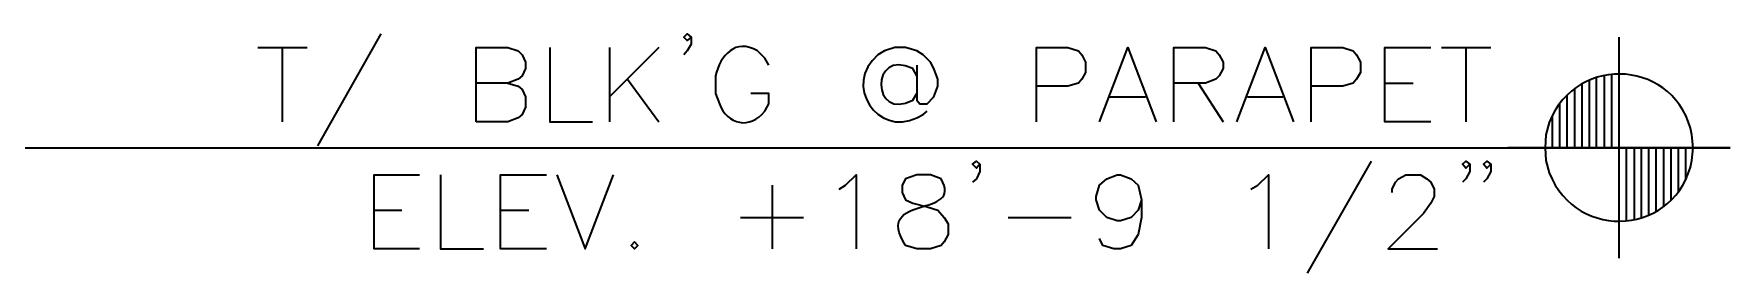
# Model space of a CAD drawing. Header units: inches. Extents: x 5 to 516, y -193 to 129.
# Drawn here: x 110.469 to 113.336, y -171.317 to -170.911 of the extents above; entities that cross this region are included whole.
import ezdxf

# ---------------------------------------------------------------- set-up
doc = ezdxf.new("R2010")
doc.units = ezdxf.units.IN
doc.header["$MEASUREMENT"] = 0
doc.layers.add('PDF8_Geometry', color=7, linetype='Continuous')

msp = doc.modelspace()

# ---------------------------------------------------------------- linework, layer by layer
at = {"layer": 'PDF8_Geometry', "lineweight": 35}
for points in [[(111.0555177, -170.9113371), (110.948851, -171.1013371)], [(111.5799623, -170.9168936), (111.5732957, -170.9224491), (111.5677401, -170.9168936), (111.5732957, -170.911338), (111.5799623, -170.9168936), (111.5799623, -170.9291158), (111.5732957, -170.9402269), (111.5677401, -170.9468936)], [(113.1477403, -170.9168936), (113.1477403, -171.291338)], [(110.8477399, -170.9346706), (110.9310732, -170.9346706)], [(110.888851, -170.9346706), (110.888851, -171.0602262)], [(111.2166291, -171.0602267), (111.2166291, -170.9346712), (111.2699624, -170.9346712), (111.2877402, -170.9402267), (111.2944068, -170.9468934), (111.2999624, -170.9591156), (111.2999624, -170.9702267), (111.2944068, -170.9824489), (111.2877402, -170.9880045), (111.2699624, -170.9946712), (111.2166291, -170.9946712)], [(111.341073, -170.9346706), (111.341073, -171.0602262), (111.4132952, -171.0602262)], [(111.4421845, -170.9346706), (111.4421845, -171.0602262)], [(111.5255178, -170.9346706), (111.4421845, -171.018004)], [(111.7110738, -170.9646705), (111.7044071, -170.9524483), (111.6921849, -170.9402261)], [(111.9610738, -170.9646705), (111.9610738, -171.0235594), (111.9666293, -171.0302261), (111.9788516, -171.0302261), (111.9899627, -171.0180039), (111.9966293, -171.0002261), (111.9966293, -170.9880039), (111.9899627, -170.9702261), (111.9844071, -170.959115), (111.9721849, -170.9468928), (111.9610738, -170.9402261), (111.9421849, -170.9346705), (111.9244071, -170.9346705), (111.9066293, -170.9402261), (111.8955182, -170.9468928)], [(112.1632957, -171.0602267), (112.1632957, -170.9346712), (112.216629, -170.9346712), (112.2344068, -170.9402267), (112.2399624, -170.9468934), (112.2466291, -170.9591156), (112.2466291, -170.9768934), (112.2399624, -170.9880045), (112.2344068, -170.9946712), (112.216629, -171.0002267), (112.1632957, -171.0002267)], [(112.2699626, -171.0602267), (112.3177403, -170.9346712), (112.3655181, -171.0602267)], [(112.3955175, -171.0602267), (112.3955175, -170.9346712), (112.4488509, -170.9346712), (112.4666287, -170.9402267), (112.4721842, -170.9468934), (112.4788509, -170.9591156), (112.4788509, -170.9702267), (112.4721842, -170.9824489), (112.4666287, -170.9880045), (112.4488509, -170.9946712), (112.3955175, -170.9946712)], [(112.5021844, -171.0602267), (112.5499622, -170.9346712), (112.59774, -171.0602267)], [(112.6277402, -171.0602267), (112.6277402, -170.9346712), (112.6810736, -170.9346712), (112.6988513, -170.9402267), (112.7044069, -170.9468934), (112.7110736, -170.9591156), (112.7110736, -170.9768934), (112.7044069, -170.9880045), (112.6988513, -170.9946712), (112.6810736, -171.0002267), (112.6277402, -171.0002267)], [(112.8299625, -171.0602267), (112.7521847, -171.0602267), (112.7521847, -170.9346712), (112.8299625, -170.9346712)], [(112.8477401, -170.9346706), (112.9310734, -170.9346706)], [(112.8888512, -170.9346706), (112.8888512, -171.0602262)], [(111.4721844, -170.988004), (111.5255177, -171.0602263)], [(111.6210738, -170.9824483), (111.6210738, -171.0124483), (111.6277404, -171.0302261)], [(111.9610738, -170.9824476), (111.9544071, -170.9702254)], [(113.0977401, -171.1046694), (113.0977401, -170.9891138)], [(113.1099624, -171.1046694), (113.1099624, -170.9846694)], [(113.1232957, -171.1046694), (113.1232957, -170.981336)], [(113.135518, -171.1046694), (113.135518, -170.9802249)], [(111.2699625, -170.9946704), (111.2877403, -171.000226), (111.2944069, -171.0057816), (111.2999625, -171.0180038), (111.2999625, -171.0357816), (111.2944069, -171.0480038), (111.2877403, -171.0535593), (111.2699625, -171.060226), (111.2166291, -171.060226)], [(111.7044071, -171.0424483), (111.7110738, -171.0302261), (111.7110738, -171.0124483), (111.6810738, -171.0124483)], [(111.9544071, -171.0235587), (111.9610738, -171.0124476)], [(112.2877402, -171.018004), (112.3477402, -171.018004)], [(112.4366292, -170.9946704), (112.4788515, -171.060226)], [(112.5199623, -171.018004), (112.5799623, -171.018004)], [(112.7521847, -170.9946704), (112.7999625, -170.9946704)], [(113.0599624, -171.1046694), (113.0599624, -171.0146694)], [(113.0732958, -171.1046694), (113.0732958, -171.0046694)], [(113.0855181, -171.1046694), (113.0855181, -170.9957805)], [(111.9610738, -171.0535594), (111.9721849, -171.0480039), (111.9788516, -171.0424483)], [(113.0477401, -171.1046694), (113.0477401, -171.0291138)], [(113.0299625, -171.061336), (113.0244069, -171.0824471), (113.0232958, -171.1046694), (113.0244069, -171.1257805), (113.0299625, -171.1468916)], [(113.0355178, -171.1046694), (113.0355178, -171.0502249)], [(113.0232958, -171.1046694), (113.0232958, -171.1035583)], [(113.2710736, -171.1257805), (113.2732958, -171.1046694), (113.2710736, -171.0824471)], [(113.2732958, -171.1046694), (113.2732958, -171.1035583)], [(107.7599626, -171.1046694), (113.3355184, -171.1046694)], [(112.0677401, -171.1324471), (112.0621845, -171.1391138), (112.0555179, -171.1324471), (112.0621845, -171.1268916), (112.0677401, -171.1324471), (112.0677401, -171.1446694), (112.0621845, -171.1568916), (112.0555179, -171.1624471)], [(112.7288512, -171.1268929), (112.6210734, -171.316893)], [(112.8955179, -171.1324471), (112.8888512, -171.1391138), (112.8832956, -171.1324471), (112.8888512, -171.1268916), (112.8955179, -171.1324471), (112.8955179, -171.1446694), (112.8888512, -171.1568916), (112.8832956, -171.1624471)], [(112.9310734, -171.1324471), (112.9244067, -171.1391138), (112.9188512, -171.1324471), (112.9244067, -171.1268916), (112.9310734, -171.1324471), (112.9310734, -171.1446694), (112.9244067, -171.1568916), (112.9188512, -171.1624471)], [(113.3355181, -171.1046694), (112.9599625, -171.1046694)], [(113.1599623, -171.1046694), (113.1599623, -171.2291138)], [(113.1732957, -171.1046694), (113.1732957, -171.2268916)], [(113.185518, -171.1046694), (113.185518, -171.2235583)], [(113.1977402, -171.1046694), (113.1977402, -171.2191138)], [(113.2099625, -171.1046694), (113.2099625, -171.2124472)], [(113.2232956, -171.1046694), (113.2232956, -171.2046694)], [(113.2355179, -171.1046694), (113.2355179, -171.1935583)], [(113.2477402, -171.1046694), (113.2477402, -171.1791138)], [(113.2599625, -171.1046694), (113.2599625, -171.1591138)], [(111.1210737, -171.2757826), (111.044407, -171.2757826), (111.044407, -171.150227), (111.1210737, -171.150227)], [(111.1566292, -171.1502265), (111.1566292, -171.275782), (111.2288515, -171.275782)], [(111.3355174, -171.2757826), (111.2577396, -171.2757826), (111.2577396, -171.150227), (111.3355174, -171.150227)], [(111.3532958, -171.1502265), (111.4010736, -171.275782), (111.4488514, -171.1502265)], [(111.8299624, -171.1746699), (111.8410735, -171.1680032), (111.8588512, -171.1502255), (111.8588512, -171.275781)], [(112.0021849, -171.1568931), (111.9844071, -171.1502265), (111.9610738, -171.1502265), (111.9421849, -171.1568931), (111.9366293, -171.1680042), (111.9366293, -171.1802265), (111.9421849, -171.1924487), (111.9544071, -171.1980042), (111.9788516, -171.2046709), (111.9966293, -171.2102265), (112.0077405, -171.2224487), (112.0144071, -171.2335598), (112.0144071, -171.2513376), (112.0077405, -171.2635598), (112.0021849, -171.2702265), (111.9844071, -171.275782), (111.9610738, -171.275782), (111.9421849, -171.2702265)], [(112.341073, -171.1924492), (112.3355175, -171.210227), (112.3232953, -171.2224492), (112.3055175, -171.2280048), (112.2999619, -171.2280048), (112.2821842, -171.2224492), (112.2699619, -171.210227), (112.2644064, -171.1924492), (112.2644064, -171.1868937), (112.2699619, -171.1680048), (112.2821842, -171.1568937), (112.2999619, -171.150227), (112.3055175, -171.150227), (112.3232953, -171.1568937), (112.3355175, -171.1680048), (112.341073, -171.1924492), (112.341073, -171.2224492), (112.3355175, -171.2513381), (112.3232953, -171.270227), (112.3055175, -171.2757826), (112.2944064, -171.2757826), (112.2755175, -171.270227), (112.2699619, -171.2580048)], [(112.5255179, -171.1746699), (112.5377401, -171.1680032), (112.5555179, -171.1502255), (112.5555179, -171.275781)], [(112.7644067, -171.1802264), (112.7644067, -171.1746708), (112.7699623, -171.1624486), (112.7755178, -171.156893), (112.78774, -171.1502264), (112.8121845, -171.1502264), (112.8232956, -171.156893), (112.8299623, -171.1624486), (112.8355178, -171.1746708), (112.8355178, -171.186893), (112.8299623, -171.1980042), (112.81774, -171.2157819), (112.75774, -171.2757819), (112.8410734, -171.2757819)], [(111.7166291, -171.1680035), (111.7166291, -171.2757813)], [(111.044407, -171.2102263), (111.0910737, -171.2102263)], [(111.2577396, -171.2102263), (111.3055174, -171.2102263)], [(111.6632957, -171.2224491), (111.7699623, -171.2224491)], [(112.1155176, -171.2224491), (112.2221843, -171.2224491)]]:
    msp.add_lwpolyline(points, dxfattribs=at)
msp.add_lwpolyline([(111.4844067, -171.2635597), (111.4788511, -171.2702264), (111.4844067, -171.2757819), (111.4899623, -171.2702264)], close=True, dxfattribs=at)
for points in [[(111.6921849, -170.9402261), (111.6549071, -170.9179668), (111.6291108, -170.9482261), (111.6210738, -170.9824483)], [(111.8955182, -170.9468928), (111.8353145, -170.997652), (111.8956664, -171.0863187), (111.9610738, -171.0535594)], [(111.9544071, -170.9702254), (111.8816293, -170.9343735), (111.8848886, -171.0617069), (111.9544071, -171.0235587)], [(113.2710736, -171.0824471), (113.2468884, -170.9564471), (113.0769995, -170.9421508), (113.0299625, -171.061336)], [(111.6277404, -171.0302261), (111.6409256, -171.0652076), (111.6796478, -171.0740409), (111.7044071, -171.0424483)], [(113.0299625, -171.1468916), (113.0769995, -171.2660768), (113.2468884, -171.2517805), (113.2710736, -171.1257805)], [(111.9421849, -171.2702265), (111.886333, -171.1795413), (112.0426108, -171.2259857), (112.0021849, -171.1568931)]]:
    msp.add_open_spline(points, degree=3, dxfattribs=at)

doc.saveas('drawing.dxf')
